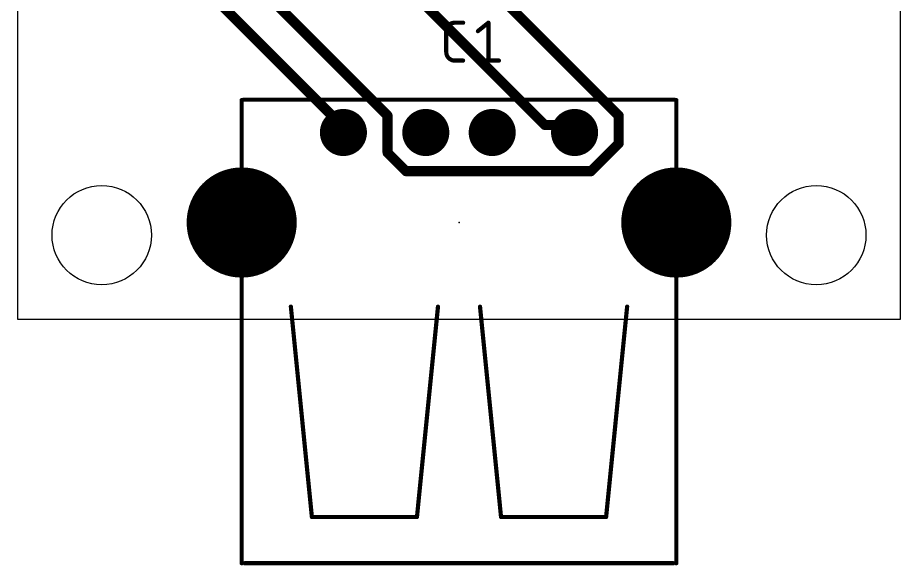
# Model space of a CAD drawing. Extents: x 0 to 26.7, y -7.4 to 38.7.
# Drawn here: x 0 to 26.67, y -7.43 to 9.11 of the extents above; entities that cross this region are included whole.
import ezdxf

# ---------------------------------------------------------------- set-up
doc = ezdxf.new("R2010")
doc.units = 0
for name, color, linetype in [('1', 12, 'CONTINUOUS'), ('17', 110, 'CONTINUOUS'), ('20', 31, 'CONTINUOUS'), ('21', 253, 'CONTINUOUS'), ('23', 53, 'CONTINUOUS'), ('25', 253, 'CONTINUOUS')]:
    doc.layers.add(name, color=color, linetype=linetype)

# ---------------------------------------------------------------- blocks, each defined once
blk = doc.blocks.new('ROUNDP')
at = {"const_width": 0.5}
blk.add_lwpolyline([(0, -0.25, 1), (0, 0.25, 1), (0, -0.25)], format="xyb", dxfattribs=at)

msp = doc.modelspace()

# ---------------------------------------------------------------- linework, layer by layer
at = {"layer": '1', "const_width": 0.3048}
for points in [[(9.779, 5.8674), (3.9116, 11.7348)], [(11.176, 6.1468), (5.8674, 11.4554)], [(11.176, 10.6172), (15.9258, 5.8674)], [(14.8082, 9.4996), (18.161, 6.1468)], [(11.176, 5.0292), (11.176, 6.1468)], [(18.161, 6.1468), (18.161, 5.3086)], [(9.779, 5.8674), (9.8425, 5.6388)], [(15.9258, 5.8674), (16.764, 5.8674)], [(16.764, 5.8674), (16.8275, 5.6388)], [(18.161, 5.3086), (17.3228, 4.4704)], [(11.7348, 4.4704), (11.176, 5.0292)], [(17.3228, 4.4704), (11.7348, 4.4704)]]:
    msp.add_lwpolyline(points, dxfattribs=at)
at = {"layer": '1', "const_width": 0.1524}
for points in [[(11.2522, 6.1468, 1), (11.0998, 6.1468)], [(11.1221, 6.0929, 1), (11.2299, 6.2007)], [(18.2372, 6.1468, 1), (18.0848, 6.1468)], [(18.1071, 6.0929, 1), (18.2149, 6.2007)], [(9.8524, 5.8878, 1), (9.7056, 5.847)], [(9.7251, 5.8135, 1), (9.8329, 5.9213)], [(15.9258, 5.9436, 1), (15.9258, 5.7912)], [(15.8719, 5.8135, 1), (15.9797, 5.9213)], [(16.8374, 5.8878, 1), (16.6906, 5.847)], [(16.764, 5.7912, 1), (16.764, 5.9436)], [(9.7691, 5.6184, 1), (9.9159, 5.6592)], [(16.7541, 5.6184, 1), (16.9009, 5.6592)], [(18.0848, 5.3086, 1), (18.2372, 5.3086)], [(18.2149, 5.2547, 1), (18.1071, 5.3625)], [(11.2299, 5.0831, 1), (11.1221, 4.9753)], [(11.0998, 5.0292, 1), (11.2522, 5.0292)], [(11.7348, 4.5466, 1), (11.7348, 4.3942)], [(11.6809, 4.4165, 1), (11.7887, 4.5243)], [(17.2689, 4.5243, 1), (17.3767, 4.4165)], [(17.3228, 4.3942, 1), (17.3228, 4.5466)]]:
    msp.add_lwpolyline(points, format="xyb", dxfattribs=at)
at = {"layer": '20'}
for p, q in [((0, 38.735), (0, 0)), ((26.67, 0), (26.67, 38.725)), ((0, 0), (26.67, 0))]:
    msp.add_line(p, q, dxfattribs=at)
for centre in [(2.54, 2.54), (24.13, 2.54)]:
    msp.add_circle(centre, 1.5, dxfattribs=at)
at = {"layer": '21', "const_width": 0.127}
for points in [[(6.7691, 6.6167), (6.7691, -7.366)], [(6.8326, 6.6294), (19.8374, 6.6294)], [(19.9009, 6.6167), (19.9009, -7.366)], [(8.255, 0.381), (8.89, -5.969)], [(12.065, -5.969), (12.7, 0.381)], [(14.605, -5.969), (13.97, 0.381)], [(18.415, 0.381), (17.78, -5.969)], [(8.89, -5.969), (12.065, -5.969)], [(17.78, -5.969), (14.605, -5.969)], [(6.858, -7.366), (19.812, -7.366)]]:
    msp.add_lwpolyline(points, dxfattribs=at)
at = {"layer": '21', "const_width": 0.0635}
for points in [[(6.8008, 6.6167, 1), (6.7374, 6.6167)], [(6.8326, 6.6612, 1), (6.8326, 6.5977)], [(19.8374, 6.5977, 1), (19.8374, 6.6612)], [(19.9326, 6.6167, 1), (19.8692, 6.6167)], [(8.2866, 0.3842, 1), (8.2234, 0.3778)], [(12.7316, 0.3778, 1), (12.6684, 0.3842)], [(14.0016, 0.3842, 1), (13.9384, 0.3778)], [(18.4466, 0.3778, 1), (18.3834, 0.3842)], [(8.89, -5.9373, 1), (8.89, -6.0008)], [(8.8584, -5.9722, 1), (8.9216, -5.9658)], [(12.0334, -5.9658, 1), (12.0966, -5.9722)], [(12.065, -6.0008, 1), (12.065, -5.9373)], [(14.605, -5.9373, 1), (14.605, -6.0008)], [(14.5734, -5.9722, 1), (14.6366, -5.9658)], [(17.7484, -5.9658, 1), (17.8116, -5.9722)], [(17.78, -6.0008, 1), (17.78, -5.9373)], [(6.7374, -7.366, 1), (6.8008, -7.366)], [(6.858, -7.3343, 1), (6.858, -7.3978)], [(19.812, -7.3978, 1), (19.812, -7.3343)], [(19.8692, -7.366, 1), (19.9326, -7.366)]]:
    msp.add_lwpolyline(points, format="xyb", dxfattribs=at)
at = {"layer": '23'}
msp.add_point((13.335, 2.921), dxfattribs=at)
at = {"layer": '25'}
for points, const_width in [([(13.2043, 8.9535, 0.4142), (12.9503, 8.6995)], 0.127), ([(13.2043, 8.9853, 1), (13.2043, 8.9217)], 0.0635), ([(13.2043, 8.9217, 1), (13.2043, 8.9853)], 0.0635), ([(13.4583, 8.9217, 1), (13.4583, 8.9853)], 0.0635), ([(14.2558, 8.9535, 1), (14.1922, 8.9535)], 0.0635), ([(14.2438, 8.9287, 1), (14.2042, 8.9783)], 0.0635), ([(12.982, 8.6995, 1), (12.9185, 8.6995)], 0.0635), ([(12.9185, 8.6995, 1), (12.982, 8.6995)], 0.0635), ([(13.8867, 8.7243, 1), (13.9263, 8.6747)], 0.0635), ([(12.9503, 8.0645, 0.4142), (13.2043, 7.8105)], 0.127), ([(12.982, 8.0645, 1), (12.9185, 8.0645)], 0.0635), ([(12.9185, 8.0645, 1), (12.982, 8.0645)], 0.0635), ([(13.2043, 7.8422, 1), (13.2043, 7.7788)], 0.0635), ([(13.2043, 7.7788, 1), (13.2043, 7.8422)], 0.0635), ([(13.4583, 7.7788, 1), (13.4583, 7.8422)], 0.0635), ([(13.9065, 7.8422, 1), (13.9065, 7.7788)], 0.0635), ([(14.1922, 7.8105, 1), (14.2558, 7.8105)], 0.0635), ([(14.5415, 7.7788, 1), (14.5415, 7.8422)], 0.0635)]:
    msp.add_lwpolyline(points, format="xyb", dxfattribs=dict(at, const_width=const_width))
at = {"layer": '25', "const_width": 0.127}
for points in [[(13.2043, 8.9535), (13.4583, 8.9535)], [(13.9065, 8.6995), (14.224, 8.9535)], [(14.224, 8.9535), (14.224, 7.8105)], [(12.9503, 8.0645), (12.9503, 8.6995)], [(13.4583, 7.8105), (13.2043, 7.8105)], [(13.9065, 7.8105), (14.5415, 7.8105)]]:
    msp.add_lwpolyline(points, dxfattribs=at)

# ---------------------------------------------------------------- block references
at = {"layer": '17'}
for p, xscale, yscale in [((9.8425, 5.6388), 1.4224, 1.4224), ((9.8425, 5.6388), 1.4224, 1.4224), ((12.3317, 5.6388), 1.4224, 1.4224), ((12.3317, 5.6388), 1.4224, 1.4224), ((14.3383, 5.6388), 1.4224, 1.4224), ((14.3383, 5.6388), 1.4224, 1.4224), ((16.8275, 5.6388), 1.4224, 1.4224), ((16.8275, 5.6388), 1.4224, 1.4224), ((6.7691, 2.921), 3.3274, 3.3274), ((6.7691, 2.921), 3.3274, 3.3274), ((19.9009, 2.921), 3.3274, 3.3274), ((19.9009, 2.921), 3.3274, 3.3274)]:
    msp.add_blockref('ROUNDP', p, dxfattribs=dict(at, xscale=xscale, yscale=yscale))

doc.saveas('drawing.dxf')
